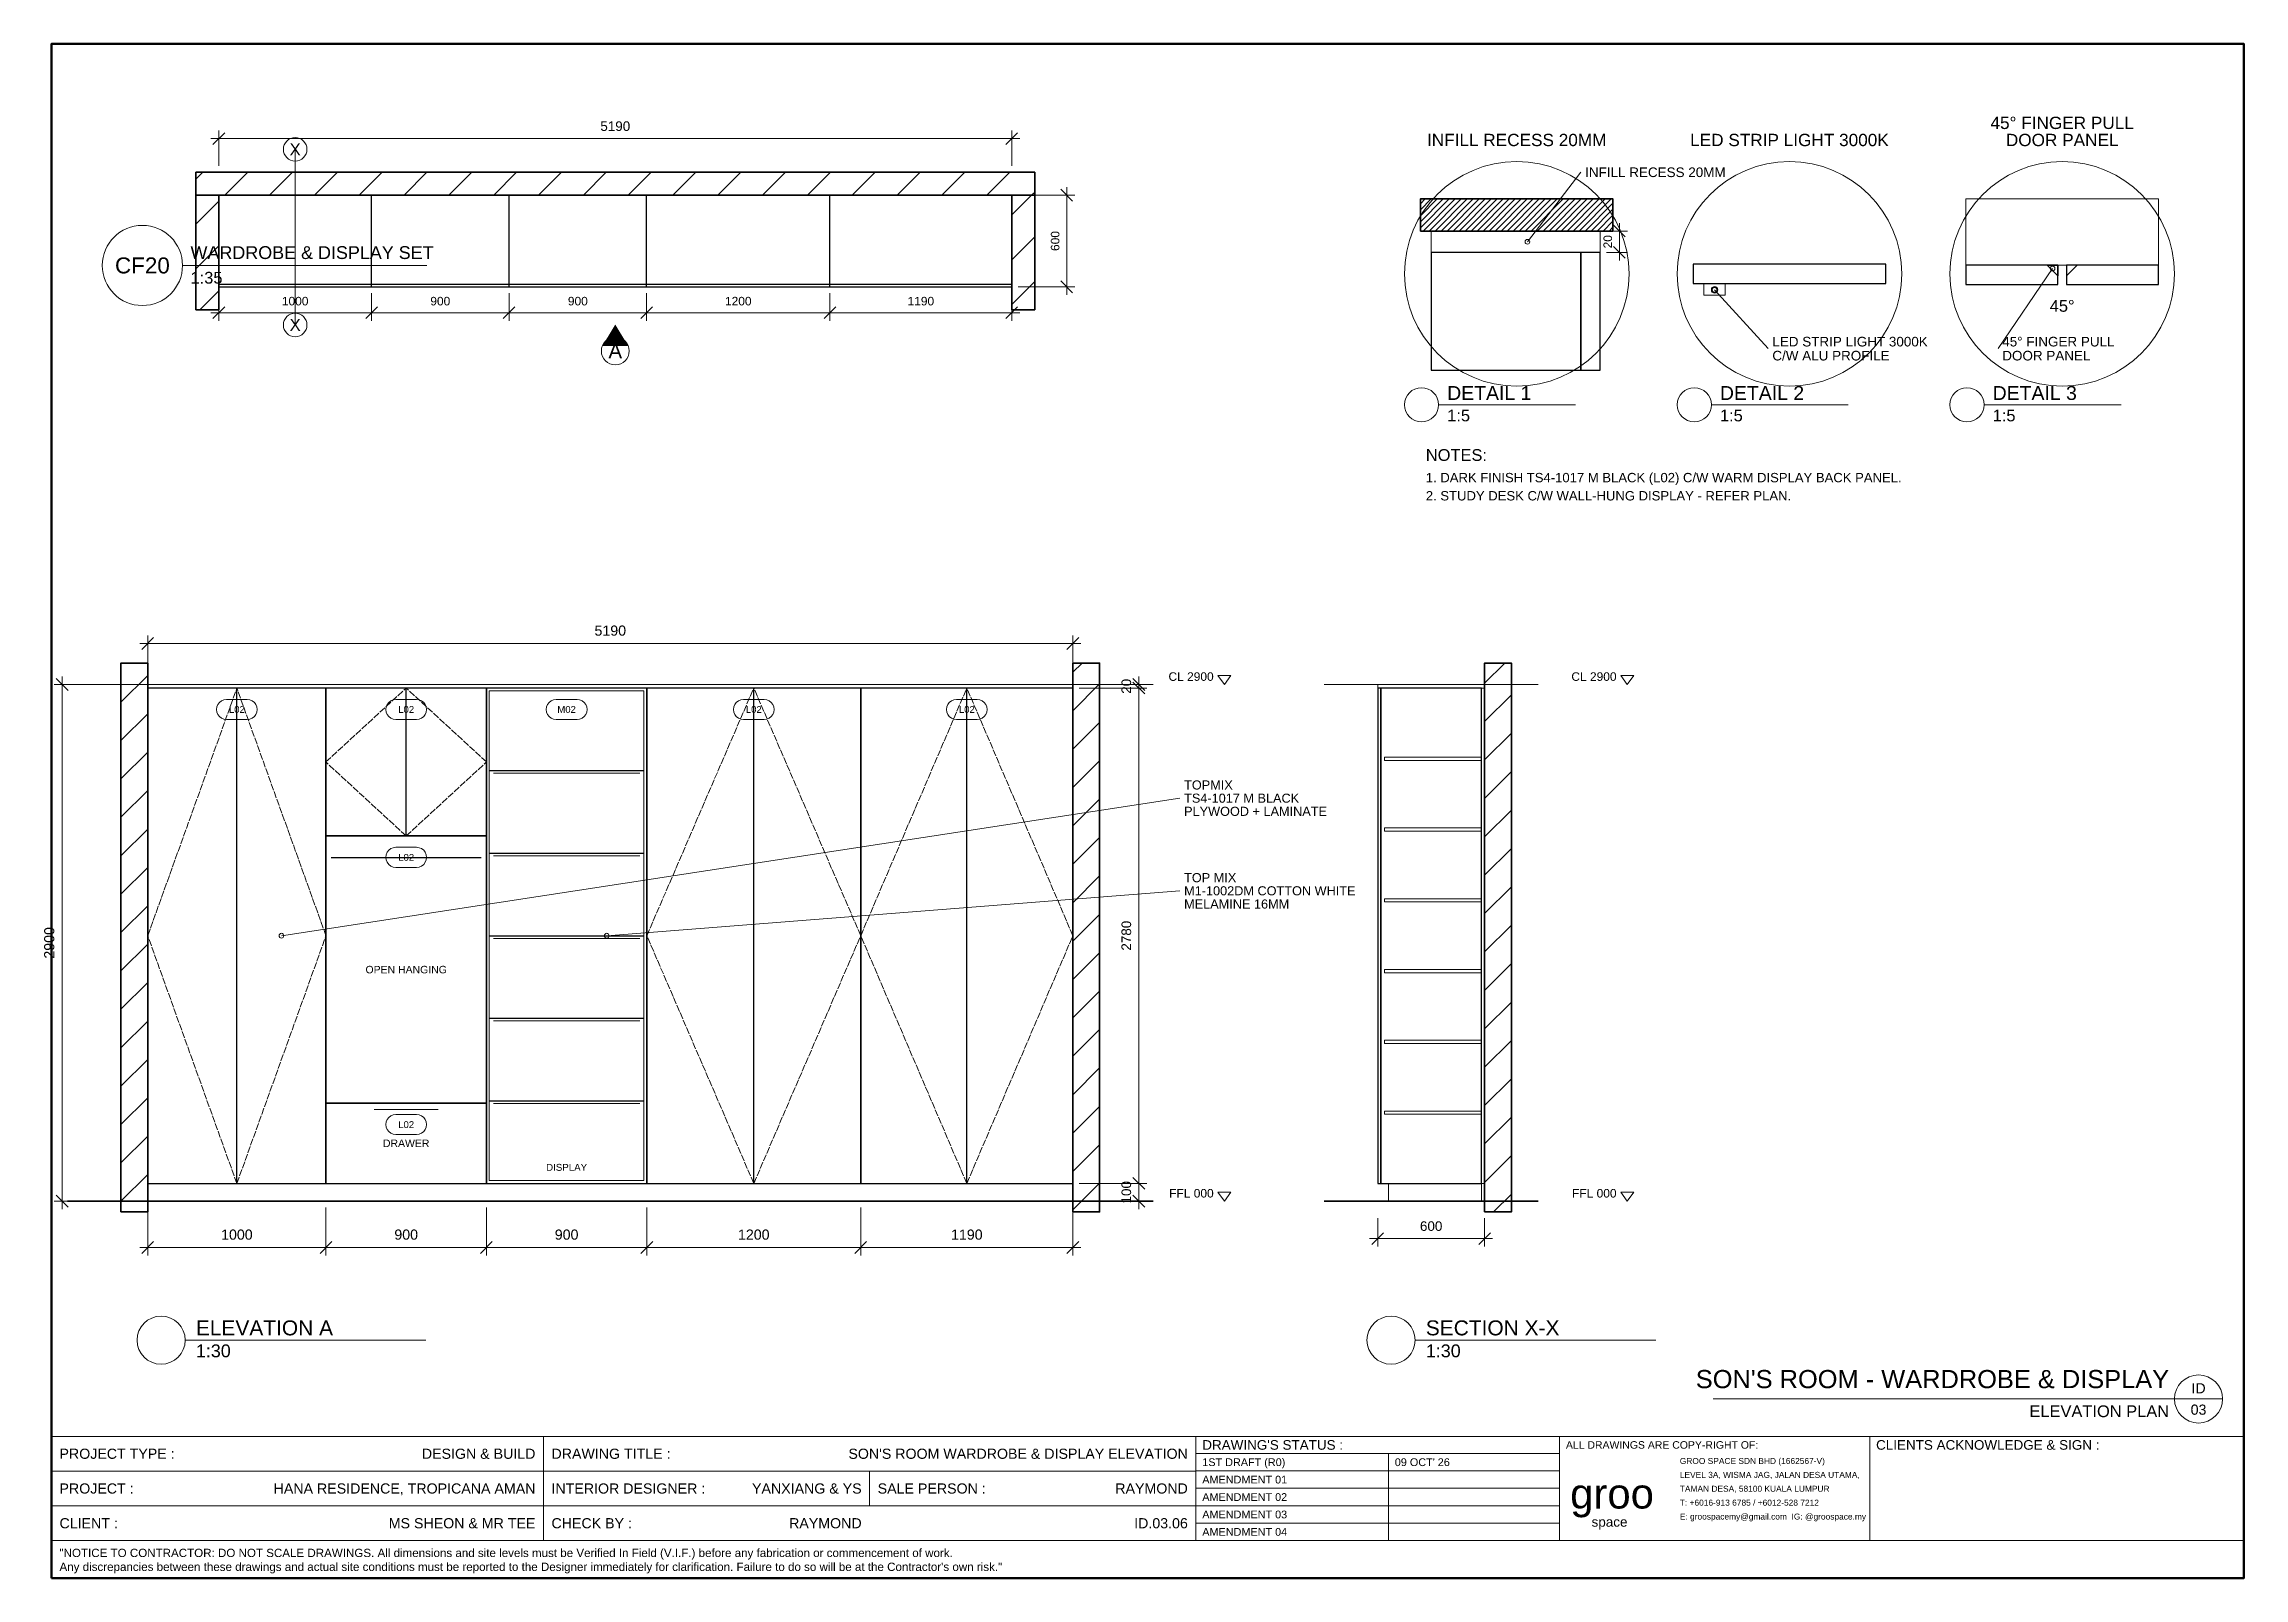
# Model space of a CAD drawing. Header units: millimetres. Extents: x 4 to 415, y 5 to 292.
import ezdxf
from ezdxf.enums import TextEntityAlignment as Align

# ---------------------------------------------------------------- set-up
doc = ezdxf.new("R2010")
doc.units = ezdxf.units.MM
doc.linetypes.add('DASHED', pattern=[1.524, 1.27, -0.254])
for name, color, linetype, lineweight in [('0-SHEET', 7, 'CONTINUOUS', 50), ('0-TITLE', 7, 'CONTINUOUS', 18), ('0-TITLE-TXT', 7, 'CONTINUOUS', 13), ('A-WALL', 250, 'CONTINUOUS', 35), ('I-CEIL', 7, 'CONTINUOUS', 18), ('I-DIM', 5, 'CONTINUOUS', 13), ('I-JOIN', 6, 'CONTINUOUS', 25), ('I-JOIN-ELEV', 7, 'CONTINUOUS', 25), ('I-JOIN-HATCH', 8, 'CONTINUOUS', 9), ('I-JOIN-HIDDEN', 6, 'DASHED', 13), ('I-JOIN-THIN', 7, 'CONTINUOUS', 13), ('I-LITE', 1, 'CONTINUOUS', 18), ('I-NOTE', 1, 'CONTINUOUS', 13), ('I-SYMB', 6, 'CONTINUOUS', 18), ('I-TAG', 5, 'CONTINUOUS', 13), ('I-TEXT', 7, 'CONTINUOUS', 13)]:
    doc.layers.add(name, color=color, linetype=linetype, lineweight=lineweight)
doc.styles.get("Standard").update_dxf_attribs({"font": 'arial.ttf'})

msp = doc.modelspace()

# ---------------------------------------------------------------- hatches: boundary and pattern name
at = {"layer": 'I-JOIN-HATCH'}
h = msp.add_hatch(dxfattribs=at)
h.set_pattern_fill('ANSI31', scale=1.8667)
h.paths.add_polyline_path([(32, 263.71), (188.86, 263.71), (188.86, 268), (32, 268)])
h = msp.add_hatch(dxfattribs=at)
h.set_pattern_fill('ANSI31', scale=1.8667)
h.paths.add_polyline_path([(32, 242.29), (36.29, 242.29), (36.29, 263.71), (32, 263.71)])
h = msp.add_hatch(dxfattribs=at)
h.set_pattern_fill('ANSI31', scale=1.8667)
h.paths.add_polyline_path([(184.57, 242.29), (188.86, 242.29), (188.86, 263.71), (184.57, 263.71)])
h = msp.add_hatch(dxfattribs=at)
h.set_pattern_fill('ANSI31', scale=0.25)
h.paths.add_polyline_path([(261, 257), (297, 257), (297, 263), (261, 263)])
h = msp.add_hatch(dxfattribs=at)
h.set_pattern_fill('ANSI31', scale=1.6)
h.paths.add_polyline_path([(18, 73.5), (23, 73.5), (23, 176.17), (18, 176.17)])
h = msp.add_hatch(dxfattribs=at)
h.set_pattern_fill('ANSI31', scale=1.6)
h.paths.add_polyline_path([(196, 73.5), (201, 73.5), (201, 176.17), (196, 176.17)])
h = msp.add_hatch(dxfattribs=at)
h.set_pattern_fill('ANSI31', scale=1.6)
h.paths.add_polyline_path([(273, 73.5), (278, 73.5), (278, 176.17), (273, 176.17)])
at = {"layer": 'I-SYMB'}
h = msp.add_hatch(color=6, dxfattribs=at)
h.dxf.hatch_style = 1
h.paths.add_polyline_path([(110.43, 239.51), (108.01, 235.51), (112.85, 235.51)])

# ---------------------------------------------------------------- linework, layer by layer
at = {"layer": '0-SHEET'}
msp.add_lwpolyline([(5, 5), (415, 5), (415, 292), (5, 292)], close=True, dxfattribs=at)
at = {"layer": '0-TITLE'}
for p, q in [((5, 31.5), (415, 31.5)), ((97, 12), (97, 31.5)), ((219, 12), (219, 31.5)), ((287, 12), (287, 31.5)), ((345, 12), (345, 31.5)), ((5, 25), (219, 25)), ((158, 18.5), (158, 25)), ((219, 28.3), (287, 28.3)), ((219, 25.04), (287, 25.04)), ((255, 12), (255, 28.3)), ((219, 21.78), (287, 21.78)), ((5, 18.5), (219, 18.5)), ((219, 18.52), (287, 18.52)), ((219, 15.26), (287, 15.26)), ((5, 12), (415, 12))]:
    msp.add_line(p, q, dxfattribs=at)
at = {"layer": 'A-WALL'}
for p, q in [((8, 75.5), (211, 75.5)), ((243, 75.5), (283, 75.5))]:
    msp.add_line(p, q, dxfattribs=at)
for points in [[(32, 263.71), (188.86, 263.71), (188.86, 268), (32, 268)], [(32, 242.29), (36.29, 242.29), (36.29, 263.71), (32, 263.71)], [(184.57, 242.29), (188.86, 242.29), (188.86, 263.71), (184.57, 263.71)], [(261, 257), (297, 257), (297, 263), (261, 263)], [(18, 73.5), (23, 73.5), (23, 176.17), (18, 176.17)], [(196, 73.5), (201, 73.5), (201, 176.17), (196, 176.17)], [(273, 73.5), (278, 73.5), (278, 176.17), (273, 176.17)]]:
    msp.add_lwpolyline(points, close=True, dxfattribs=at)
at = {"layer": 'I-CEIL'}
for p, q in [((8, 172.17), (211, 172.17)), ((243, 172.17), (283, 172.17))]:
    msp.add_line(p, q, dxfattribs=at)
at = {"layer": 'I-DIM'}
for p, q in [((36.29, 269.2), (36.29, 275.79)), ((184.57, 269.2), (184.57, 275.79)), ((34.79, 274.29), (186.07, 274.29)), ((35.19, 273.19), (37.39, 275.39)), ((183.47, 273.19), (185.67, 275.39)), ((185.77, 263.71), (196.36, 263.71)), ((195.96, 262.61), (193.76, 264.81)), ((194.86, 245.07), (194.86, 265.21)), ((295.8, 257), (299.7, 257)), ((299.3, 255.9), (297.1, 258.1)), ((298.2, 251.5), (298.2, 258.5)), ((295.8, 253), (299.7, 253)), ((299.3, 251.9), (297.1, 254.1)), ((195.96, 245.47), (193.76, 247.67)), ((35.19, 240.61), (37.39, 242.81)), ((36.29, 245.37), (36.29, 240.21)), ((63.76, 240.61), (65.96, 242.81)), ((63.76, 240.61), (65.96, 242.81)), ((64.86, 245.37), (64.86, 240.21)), ((64.86, 245.37), (64.86, 240.21)), ((89.47, 240.61), (91.67, 242.81)), ((89.47, 240.61), (91.67, 242.81)), ((90.57, 245.37), (90.57, 240.21)), ((90.57, 245.37), (90.57, 240.21)), ((115.19, 240.61), (117.39, 242.81)), ((115.19, 240.61), (117.39, 242.81)), ((116.29, 245.37), (116.29, 240.21)), ((116.29, 245.37), (116.29, 240.21)), ((149.47, 240.61), (151.67, 242.81)), ((149.47, 240.61), (151.67, 242.81)), ((150.57, 245.37), (150.57, 240.21)), ((150.57, 245.37), (150.57, 240.21)), ((183.47, 240.61), (185.67, 242.81)), ((184.57, 245.37), (184.57, 240.21)), ((185.77, 246.57), (196.36, 246.57)), ((34.79, 241.71), (66.36, 241.71)), ((63.36, 241.71), (92.07, 241.71)), ((89.07, 241.71), (117.79, 241.71)), ((114.79, 241.71), (152.07, 241.71)), ((149.07, 241.71), (186.07, 241.71)), ((23, 173.37), (23, 181.33)), ((196, 173.37), (196, 181.33)), ((21.5, 179.83), (197.5, 179.83)), ((21.9, 178.73), (24.1, 180.93)), ((194.9, 178.73), (197.1, 180.93)), ((8.1, 171.07), (5.9, 173.27)), ((7, 74), (7, 173.67)), ((209.43, 171.07), (207.23, 173.27)), ((208.33, 170), (208.33, 173.67)), ((208.33, 77.33), (208.33, 173)), ((21.8, 172.17), (5.5, 172.17)), ((197.2, 172.17), (209.83, 172.17)), ((197.2, 171.5), (209.83, 171.5)), ((197.2, 171.5), (209.83, 171.5)), ((209.43, 170.4), (207.23, 172.6)), ((209.43, 170.4), (207.23, 172.6)), ((197.2, 78.83), (209.83, 78.83)), ((197.2, 78.83), (209.83, 78.83)), ((209.43, 77.73), (207.23, 79.93)), ((209.43, 77.73), (207.23, 79.93)), ((208.33, 74), (208.33, 80.33)), ((21.8, 75.5), (5.5, 75.5)), ((8.1, 74.4), (5.9, 76.6)), ((23, 74.3), (23, 65.33)), ((56.33, 74.3), (56.33, 65.33)), ((56.33, 74.3), (56.33, 65.33)), ((86.33, 74.3), (86.33, 65.33)), ((86.33, 74.3), (86.33, 65.33)), ((116.33, 74.3), (116.33, 65.33)), ((116.33, 74.3), (116.33, 65.33)), ((156.33, 74.3), (156.33, 65.33)), ((156.33, 74.3), (156.33, 65.33)), ((196, 74.3), (196, 65.33)), ((197.2, 75.5), (209.83, 75.5)), ((209.43, 74.4), (207.23, 76.6)), ((253, 72.3), (253, 67)), ((273, 72.3), (273, 67)), ((21.5, 66.83), (57.83, 66.83)), ((21.9, 65.73), (24.1, 67.93)), ((54.83, 66.83), (87.83, 66.83)), ((55.23, 65.73), (57.43, 67.93)), ((55.23, 65.73), (57.43, 67.93)), ((84.83, 66.83), (117.83, 66.83)), ((85.23, 65.73), (87.43, 67.93)), ((85.23, 65.73), (87.43, 67.93)), ((114.83, 66.83), (157.83, 66.83)), ((115.23, 65.73), (117.43, 67.93)), ((115.23, 65.73), (117.43, 67.93)), ((154.83, 66.83), (197.5, 66.83)), ((155.23, 65.73), (157.43, 67.93)), ((155.23, 65.73), (157.43, 67.93)), ((194.9, 65.73), (197.1, 67.93)), ((251.5, 68.5), (274.5, 68.5)), ((251.9, 67.4), (254.1, 69.6)), ((271.9, 67.4), (274.1, 69.6))]:
    msp.add_line(p, q, dxfattribs=at)
at = {"layer": 'I-JOIN'}
for p, q in [((36.29, 246.57), (36.29, 263.71)), ((64.86, 246.57), (64.86, 263.71)), ((90.57, 246.57), (90.57, 263.71)), ((116.29, 246.57), (116.29, 263.71)), ((150.57, 246.57), (150.57, 263.71)), ((36.29, 247.09), (184.57, 247.09))]:
    msp.add_line(p, q, dxfattribs=at)
msp.add_lwpolyline([(36.29, 246.57), (184.57, 246.57), (184.57, 263.71), (36.29, 263.71)], close=True, dxfattribs=at)
at = {"layer": 'I-JOIN-ELEV'}
for p, q in [((39.67, 78.83), (39.67, 171.5)), ((71.33, 143.83), (71.33, 171.5)), ((136.33, 78.83), (136.33, 171.5)), ((176.17, 78.83), (176.17, 171.5)), ((86.87, 156.06), (115.8, 156.06)), ((86.87, 140.61), (115.8, 140.61)), ((57.33, 139.83), (85.33, 139.83)), ((86.87, 125.17), (115.8, 125.17)), ((86.87, 109.72), (115.8, 109.72)), ((86.87, 94.28), (115.8, 94.28))]:
    msp.add_line(p, q, dxfattribs=at)
for points in [[(263, 231), (291, 231), (291, 253), (263, 253)], [(291, 231), (294.6, 231), (294.6, 253), (291, 253)], [(312, 247.2), (348, 247.2), (348, 250.8), (312, 250.8)], [(363, 247), (380.2, 247), (380.2, 250.6), (363, 250.6)], [(380.2, 250.6), (380.2, 248.6), (378.2, 250.6)], [(381.8, 247), (399, 247), (399, 250.6), (381.8, 250.6)], [(381.8, 250.6), (381.8, 248.6), (383.8, 250.6)], [(23, 78.83), (56.33, 78.83), (56.33, 171.5), (23, 171.5)], [(23, 78.83), (196, 78.83), (196, 171.5), (23, 171.5)], [(56.33, 143.83), (86.33, 143.83), (86.33, 171.5), (56.33, 171.5)], [(86.33, 78.83), (116.33, 78.83), (116.33, 171.5), (86.33, 171.5)], [(116.33, 78.83), (156.33, 78.83), (156.33, 171.5), (116.33, 171.5)], [(156.33, 78.83), (196, 78.83), (196, 171.5), (156.33, 171.5)], [(253, 78.83), (253.6, 78.83), (253.6, 171.5), (253, 171.5)], [(253.6, 78.83), (272.4, 78.83), (272.4, 171.5), (253.6, 171.5)], [(56.33, 93.83), (86.33, 93.83), (86.33, 143.83), (56.33, 143.83)], [(56.33, 78.83), (86.33, 78.83), (86.33, 93.83), (56.33, 93.83)]]:
    msp.add_lwpolyline(points, close=True, dxfattribs=at)
at = {"layer": 'I-JOIN-HIDDEN'}
for points in [[(39.67, 78.83), (23, 125.17), (39.67, 171.5)], [(39.67, 78.83), (56.33, 125.17), (39.67, 171.5)], [(71.33, 143.83), (56.33, 157.67), (71.33, 171.5)], [(71.33, 143.83), (86.33, 157.67), (71.33, 171.5)], [(136.33, 78.83), (116.33, 125.17), (136.33, 171.5)], [(136.33, 78.83), (156.33, 125.17), (136.33, 171.5)], [(176.17, 78.83), (156.33, 125.17), (176.17, 171.5)], [(176.17, 78.83), (196, 125.17), (176.17, 171.5)]]:
    msp.add_lwpolyline(points, dxfattribs=at)
at = {"layer": 'I-JOIN-THIN'}
msp.add_line((65.33, 92.67), (77.33, 92.67), dxfattribs=at)
for points in [[(363, 250.6), (399, 250.6), (399, 263), (363, 263)], [(263, 253), (294.6, 253), (294.6, 257), (263, 257)], [(23, 171.5), (196, 171.5), (196, 172.17), (23, 172.17)], [(86.87, 79.37), (115.8, 79.37), (115.8, 170.97), (86.87, 170.97)], [(253, 171.5), (273, 171.5), (273, 172.17), (253, 172.17)], [(272.4, 78.83), (273, 78.83), (273, 171.5), (272.4, 171.5)], [(254.27, 157.96), (272.4, 157.96), (272.4, 158.56), (254.27, 158.56)], [(254.27, 144.72), (272.4, 144.72), (272.4, 145.32), (254.27, 145.32)], [(254.27, 131.49), (272.4, 131.49), (272.4, 132.09), (254.27, 132.09)], [(254.27, 118.25), (272.4, 118.25), (272.4, 118.85), (254.27, 118.85)], [(254.27, 105.01), (272.4, 105.01), (272.4, 105.61), (254.27, 105.61)], [(254.27, 91.77), (272.4, 91.77), (272.4, 92.37), (254.27, 92.37)], [(23, 75.5), (196, 75.5), (196, 78.83), (23, 78.83)], [(255, 75.5), (272.4, 75.5), (272.4, 78.83), (255, 78.83)]]:
    msp.add_lwpolyline(points, close=True, dxfattribs=at)
at = {"layer": 'I-LITE', "color": 1}
for p, q in [((87.67, 155.56), (115, 155.56)), ((87.67, 140.11), (115, 140.11)), ((87.67, 124.67), (115, 124.67)), ((87.67, 109.22), (115, 109.22)), ((87.67, 93.78), (115, 93.78))]:
    msp.add_line(p, q, dxfattribs=at)
msp.add_lwpolyline([(314, 245), (318, 245), (318, 247.2), (314, 247.2)], close=True, dxfattribs=at)
msp.add_circle((316, 246), 0.6, dxfattribs=at)
at = {"layer": 'I-NOTE', "color": 1}
for p, q in [((281, 255), (291, 268)), ((379.2, 250), (369, 235)), ((316, 246), (326, 235)), ((264.4, 224.5), (290, 224.5)), ((315.4, 224.5), (341, 224.5)), ((366.4, 224.5), (392, 224.5))]:
    msp.add_line(p, q, dxfattribs=at)
at = {"layer": 'I-NOTE', "color": 7}
for p, q in [((48, 125.17), (216, 150.9)), ((108.83, 125.17), (216, 133.57))]:
    msp.add_line(p, q, dxfattribs=at)
at = {"layer": 'I-NOTE', "color": 1}
for points in [[(224.33, 172.17), (223.13, 173.85), (225.53, 173.85)], [(299.67, 172.17), (298.47, 173.85), (300.87, 173.85)], [(224.33, 75.5), (223.13, 77.18), (225.53, 77.18)], [(299.67, 75.5), (298.47, 77.18), (300.87, 77.18)]]:
    msp.add_lwpolyline(points, close=True, dxfattribs=at)
for centre, radius in [((279, 249), 21), ((330, 249), 21), ((381, 249), 21), ((281, 255), 0.45), ((379.2, 250), 0.45), ((316, 246), 0.45), ((261.2, 224.5), 3.2), ((312.2, 224.5), 3.2), ((363.2, 224.5), 3.2)]:
    msp.add_circle(centre, radius, dxfattribs=at)
at = {"layer": 'I-NOTE', "color": 7}
for centre in [(48, 125.17), (108.83, 125.17)]:
    msp.add_circle(centre, 0.45, dxfattribs=at)
at = {"layer": 'I-SYMB', "color": 6}
msp.add_line((50.57, 239.43), (50.57, 272.29), dxfattribs=at)
for centre, radius in [((50.57, 272.29), 2.2), ((50.57, 239.43), 2.2), ((110.43, 234.57), 2.6)]:
    msp.add_circle(centre, radius, dxfattribs=at)
at = {"layer": 'I-TAG'}
for points in [[(37.72, 169.38), (37.23, 169.31), (36.78, 169.12), (36.39, 168.83), (36.09, 168.44), (35.91, 167.99), (35.84, 167.5), (35.91, 167.01), (36.09, 166.56), (36.39, 166.17), (36.78, 165.88), (37.23, 165.69), (37.72, 165.62), (41.62, 165.62), (42.1, 165.69), (42.55, 165.88), (42.94, 166.17), (43.24, 166.56), (43.43, 167.01), (43.49, 167.5), (43.43, 167.99), (43.24, 168.44), (42.94, 168.83), (42.55, 169.12), (42.1, 169.31), (41.62, 169.38)], [(69.38, 169.38), (68.9, 169.31), (68.45, 169.12), (68.06, 168.83), (67.76, 168.44), (67.57, 167.99), (67.51, 167.5), (67.57, 167.01), (67.76, 166.56), (68.06, 166.17), (68.45, 165.88), (68.9, 165.69), (69.38, 165.62), (73.28, 165.62), (73.77, 165.69), (74.22, 165.88), (74.61, 166.17), (74.91, 166.56), (75.09, 167.01), (75.16, 167.5), (75.09, 167.99), (74.91, 168.44), (74.61, 168.83), (74.22, 169.12), (73.77, 169.31), (73.28, 169.38)], [(99.38, 169.38), (98.9, 169.31), (98.45, 169.12), (98.06, 168.83), (97.76, 168.44), (97.57, 167.99), (97.51, 167.5), (97.57, 167.01), (97.76, 166.56), (98.06, 166.17), (98.45, 165.88), (98.9, 165.69), (99.38, 165.62), (103.28, 165.62), (103.77, 165.69), (104.22, 165.88), (104.61, 166.17), (104.91, 166.56), (105.09, 167.01), (105.16, 167.5), (105.09, 167.99), (104.91, 168.44), (104.61, 168.83), (104.22, 169.12), (103.77, 169.31), (103.28, 169.38)], [(134.38, 169.38), (133.9, 169.31), (133.45, 169.12), (133.06, 168.83), (132.76, 168.44), (132.57, 167.99), (132.51, 167.5), (132.57, 167.01), (132.76, 166.56), (133.06, 166.17), (133.45, 165.88), (133.9, 165.69), (134.38, 165.62), (138.28, 165.62), (138.77, 165.69), (139.22, 165.88), (139.61, 166.17), (139.91, 166.56), (140.09, 167.01), (140.16, 167.5), (140.09, 167.99), (139.91, 168.44), (139.61, 168.83), (139.22, 169.12), (138.77, 169.31), (138.28, 169.38)], [(174.22, 169.38), (173.73, 169.31), (173.28, 169.12), (172.89, 168.83), (172.59, 168.44), (172.41, 167.99), (172.34, 167.5), (172.41, 167.01), (172.59, 166.56), (172.89, 166.17), (173.28, 165.88), (173.73, 165.69), (174.22, 165.62), (178.12, 165.62), (178.6, 165.69), (179.05, 165.88), (179.44, 166.17), (179.74, 166.56), (179.93, 167.01), (179.99, 167.5), (179.93, 167.99), (179.74, 168.44), (179.44, 168.83), (179.05, 169.12), (178.6, 169.31), (178.12, 169.38)], [(69.38, 141.71), (68.9, 141.64), (68.45, 141.46), (68.06, 141.16), (67.76, 140.77), (67.57, 140.32), (67.51, 139.83), (67.57, 139.35), (67.76, 138.9), (68.06, 138.51), (68.45, 138.21), (68.9, 138.02), (69.38, 137.96), (73.28, 137.96), (73.77, 138.02), (74.22, 138.21), (74.61, 138.51), (74.91, 138.9), (75.09, 139.35), (75.16, 139.83), (75.09, 140.32), (74.91, 140.77), (74.61, 141.16), (74.22, 141.46), (73.77, 141.64), (73.28, 141.71)], [(69.38, 91.71), (68.9, 91.64), (68.45, 91.46), (68.06, 91.16), (67.76, 90.77), (67.57, 90.32), (67.51, 89.83), (67.57, 89.35), (67.76, 88.9), (68.06, 88.51), (68.45, 88.21), (68.9, 88.02), (69.38, 87.96), (73.28, 87.96), (73.77, 88.02), (74.22, 88.21), (74.61, 88.51), (74.91, 88.9), (75.09, 89.35), (75.16, 89.83), (75.09, 90.32), (74.91, 90.77), (74.61, 91.16), (74.22, 91.46), (73.77, 91.64), (73.28, 91.71)]]:
    msp.add_lwpolyline(points, close=True, dxfattribs=at)
at = {"layer": 'I-TEXT'}
for p, q in [((29.5, 250.57), (75.2, 250.57)), ((30, 49.5), (75, 49.5)), ((260, 49.5), (305, 49.5)), ((315.75, 38.5), (402, 38.5)), ((402, 38.5), (411, 38.5))]:
    msp.add_line(p, q, dxfattribs=at)
for centre, radius in [((22, 250.57), 7.5), ((25.5, 49.5), 4.5), ((255.5, 49.5), 4.5), ((406.5, 38.5), 4.5)]:
    msp.add_circle(centre, radius, dxfattribs=at)

# ---------------------------------------------------------------- texts
at = {"layer": '0-TITLE-TXT'}
for s, height, p in [('PROJECT TYPE :', 1.9, (6.5, 28.25)), ('DRAWING TITLE :', 1.9, (98.5, 28.25)), ("DRAWING'S STATUS :", 1.8, (220.2, 29.9)), ('ALL DRAWINGS ARE COPY-RIGHT OF:', 1.4, (288.2, 29.9)), ('CLIENTS ACKNOWLEDGE & SIGN :', 1.8, (346.2, 29.9)), ('1ST DRAFT (R0)', 1.45, (220.2, 26.67)), ("09 OCT' 26", 1.45, (256.2, 26.67)), ('GROO SPACE SDN BHD (1662567-V)', 1.12, (309.5, 26.9)), ('LEVEL 3A, WISMA JAG, JALAN DESA UTAMA,', 1.12, (309.5, 24.3)), ('PROJECT :', 1.9, (6.5, 21.75)), ('INTERIOR DESIGNER :', 1.9, (98.5, 21.75)), ('SALE PERSON :', 1.9, (159.5, 21.75)), ('AMENDMENT 01', 1.45, (220.2, 23.41)), ('AMENDMENT 02', 1.45, (220.2, 20.15)), ('TAMAN DESA, 58100 KUALA LUMPUR', 1.12, (309.5, 21.7)), ('AMENDMENT 03', 1.45, (220.2, 16.89)), ('T: +6016-913 6785 / +6012-528 7212', 1.12, (309.5, 19.1)), ('E: groospacemy@gmail.com  IG: @groospace.my', 1.12, (309.5, 16.5)), ('CLIENT :', 1.9, (6.5, 15.25)), ('CHECK BY :', 1.9, (98.5, 15.25)), ('AMENDMENT 04', 1.45, (220.2, 13.63)), ('"NOTICE TO CONTRACTOR: DO NOT SCALE DRAWINGS. All dimensions and site levels must be Verified In Field (V.I.F.) before any fabrication or commencement of work.', 1.55, (6.5, 9.7)), ('Any discrepancies between these drawings and actual site conditions must be reported to the Designer immediately for clarification. Failure to do so will be at the Contractor\'s own risk."', 1.55, (6.5, 7.1))]:
    msp.add_text(s, height=height, dxfattribs=at).set_placement(p, align=Align.MIDDLE_LEFT)
for s, p in [('DESIGN & BUILD', (95.5, 28.25)), ("SON'S ROOM WARDROBE & DISPLAY ELEVATION", (217.5, 28.25)), ('HANA RESIDENCE, TROPICANA AMAN', (95.5, 21.75)), ('YANXIANG & YS', (156.5, 21.75)), ('RAYMOND', (217.5, 21.75)), ('MS SHEON & MR TEE', (95.5, 15.25)), ('RAYMOND', (156.5, 15.25)), ('ID.03.06', (217.5, 15.25))]:
    msp.add_text(s, height=1.9, dxfattribs=at).set_placement(p, align=Align.MIDDLE_RIGHT)
for s, height, p in [('groo', 5.6, (289, 18)), ('space', 1.8, (293, 14.6))]:
    msp.add_text(s, height=height, dxfattribs=at).set_placement(p)
at = {"layer": 'I-DIM'}
for s, height, p in [('5190', 1.8, (110.43, 275.19)), ('1000', 1.6, (50.57, 242.61)), ('900', 1.6, (77.71, 242.61)), ('900', 1.6, (103.43, 242.61)), ('1200', 1.6, (133.43, 242.61)), ('1190', 1.6, (167.57, 242.61)), ('5190', 1.9, (109.5, 180.73)), ('1000', 1.9, (39.67, 67.73)), ('900', 1.9, (71.33, 67.73)), ('900', 1.9, (101.33, 67.73)), ('1200', 1.9, (136.33, 67.73)), ('1190', 1.9, (176.17, 67.73)), ('600', 1.8, (263, 69.4))]:
    msp.add_text(s, height=height, dxfattribs=at).set_placement(p, align=Align.BOTTOM_CENTER)
for s, height, p in [('600', 1.6, (193.96, 255.14)), ('20', 1.6, (297.3, 255)), ('20', 1.8, (207.43, 171.83)), ('2780', 1.8, (207.43, 125.17)), ('2900', 1.9, (6.1, 123.83)), ('100', 1.8, (207.43, 77.17))]:
    msp.add_text(s, height=height, rotation=90, dxfattribs=at).set_placement(p, align=Align.BOTTOM_CENTER)
at = {"layer": 'I-NOTE', "color": 1}
for s, p in [('45° FINGER PULL', (381, 275.4)), ('INFILL RECESS 20MM', (279, 272.2)), ('LED STRIP LIGHT 3000K', (330, 272.2)), ('DOOR PANEL', (381, 272.2))]:
    msp.add_text(s, height=2.3, dxfattribs=at).set_placement(p, align=Align.BOTTOM_CENTER)
for s, height, p in [('INFILL RECESS 20MM', 1.8, (291.8, 268)), ('C/W ALU PROFILE', 1.8, (326.8, 233.69)), ('LED STRIP LIGHT 3000K', 1.8, (326.8, 236.31)), ('45° FINGER PULL', 1.8, (369.8, 236.31)), ('DOOR PANEL', 1.8, (369.8, 233.69)), ('PLYWOOD + LAMINATE', 1.7, (216.8, 148.44)), ('MELAMINE 16MM', 1.7, (216.8, 131.1))]:
    msp.add_text(s, height=height, dxfattribs=at).set_placement(p, align=Align.MIDDLE_LEFT)
msp.add_text('45°', height=2.2, dxfattribs=at).set_placement((381, 243), align=Align.MIDDLE_CENTER)
for s, height, p in [('DETAIL 1', 2.6, (266, 225.4)), ('DETAIL 2', 2.6, (317, 225.4)), ('DETAIL 3', 2.6, (368, 225.4)), ('1:5', 2.2, (266, 221.4)), ('1:5', 2.2, (317, 221.4)), ('1:5', 2.2, (368, 221.4)), ('NOTES:', 2.2, (262, 214)), ('1. DARK FINISH TS4-1017 M BLACK (L02) C/W WARM DISPLAY BACK PANEL.', 1.75, (262, 210)), ('2. STUDY DESK C/W WALL-HUNG DISPLAY - REFER PLAN.', 1.75, (262, 206.6))]:
    msp.add_text(s, height=height, dxfattribs=at).set_placement(p)
at = {"layer": 'I-NOTE', "color": 7}
for s, p in [('TOPMIX', (216.8, 153.37)), ('TS4-1017 M BLACK', (216.8, 150.9)), ('TOP MIX', (216.8, 136.03)), ('M1-1002DM COTTON WHITE', (216.8, 133.57))]:
    msp.add_text(s, height=1.7, dxfattribs=at).set_placement(p, align=Align.MIDDLE_LEFT)
at = {"layer": 'I-SYMB', "color": 6}
for s, height, p in [('X', 2.2, (50.57, 272.29)), ('X', 2.2, (50.57, 239.43)), ('A', 2.73, (110.43, 234.57))]:
    msp.add_text(s, height=height, dxfattribs=at).set_placement(p, align=Align.MIDDLE_CENTER)
at = {"layer": 'I-TAG'}
for s, p in [('L02', (39.67, 167.5)), ('L02', (71.33, 167.5)), ('M02', (101.33, 167.5)), ('L02', (136.33, 167.5)), ('L02', (176.17, 167.5)), ('L02', (71.33, 139.83)), ('L02', (71.33, 89.83))]:
    msp.add_text(s, height=1.275, dxfattribs=at).set_placement(p, align=Align.MIDDLE_CENTER)
at = {"layer": 'I-TEXT'}
for s, height, p in [('CF20', 3, (22, 250.57)), ('OPEN HANGING', 1.4, (71.33, 118.83)), ('DRAWER', 1.4, (71.33, 86.33)), ('DISPLAY', 1.3, (101.33, 81.83)), ('ID', 1.9, (406.5, 40.5)), ('03', 1.9, (406.5, 36.5))]:
    msp.add_text(s, height=height, dxfattribs=at).set_placement(p, align=Align.MIDDLE_CENTER)
for s, height, p in [('WARDROBE & DISPLAY SET', 2.4, (31, 251.77)), ('1:35', 2.2, (31, 247.17)), ('ELEVATION A', 2.8, (32, 50.4)), ('SECTION X-X', 2.8, (262, 50.4)), ('1:30', 2.4, (32, 46.3)), ('1:30', 2.4, (262, 46.3))]:
    msp.add_text(s, height=height, dxfattribs=at).set_placement(p)
for s, height, p in [('CL 2900', 1.6, (222.33, 172.37)), ('CL 2900', 1.6, (297.67, 172.37)), ('FFL 000', 1.6, (222.33, 75.7)), ('FFL 000', 1.6, (297.67, 75.7)), ("SON'S ROOM - WARDROBE & DISPLAY", 3.4, (401, 39.5))]:
    msp.add_text(s, height=height, dxfattribs=at).set_placement(p, align=Align.BOTTOM_RIGHT)
msp.add_text('ELEVATION PLAN', height=2.2, dxfattribs=at).set_placement((401, 37.3), align=Align.TOP_RIGHT)

doc.saveas('drawing.dxf')
